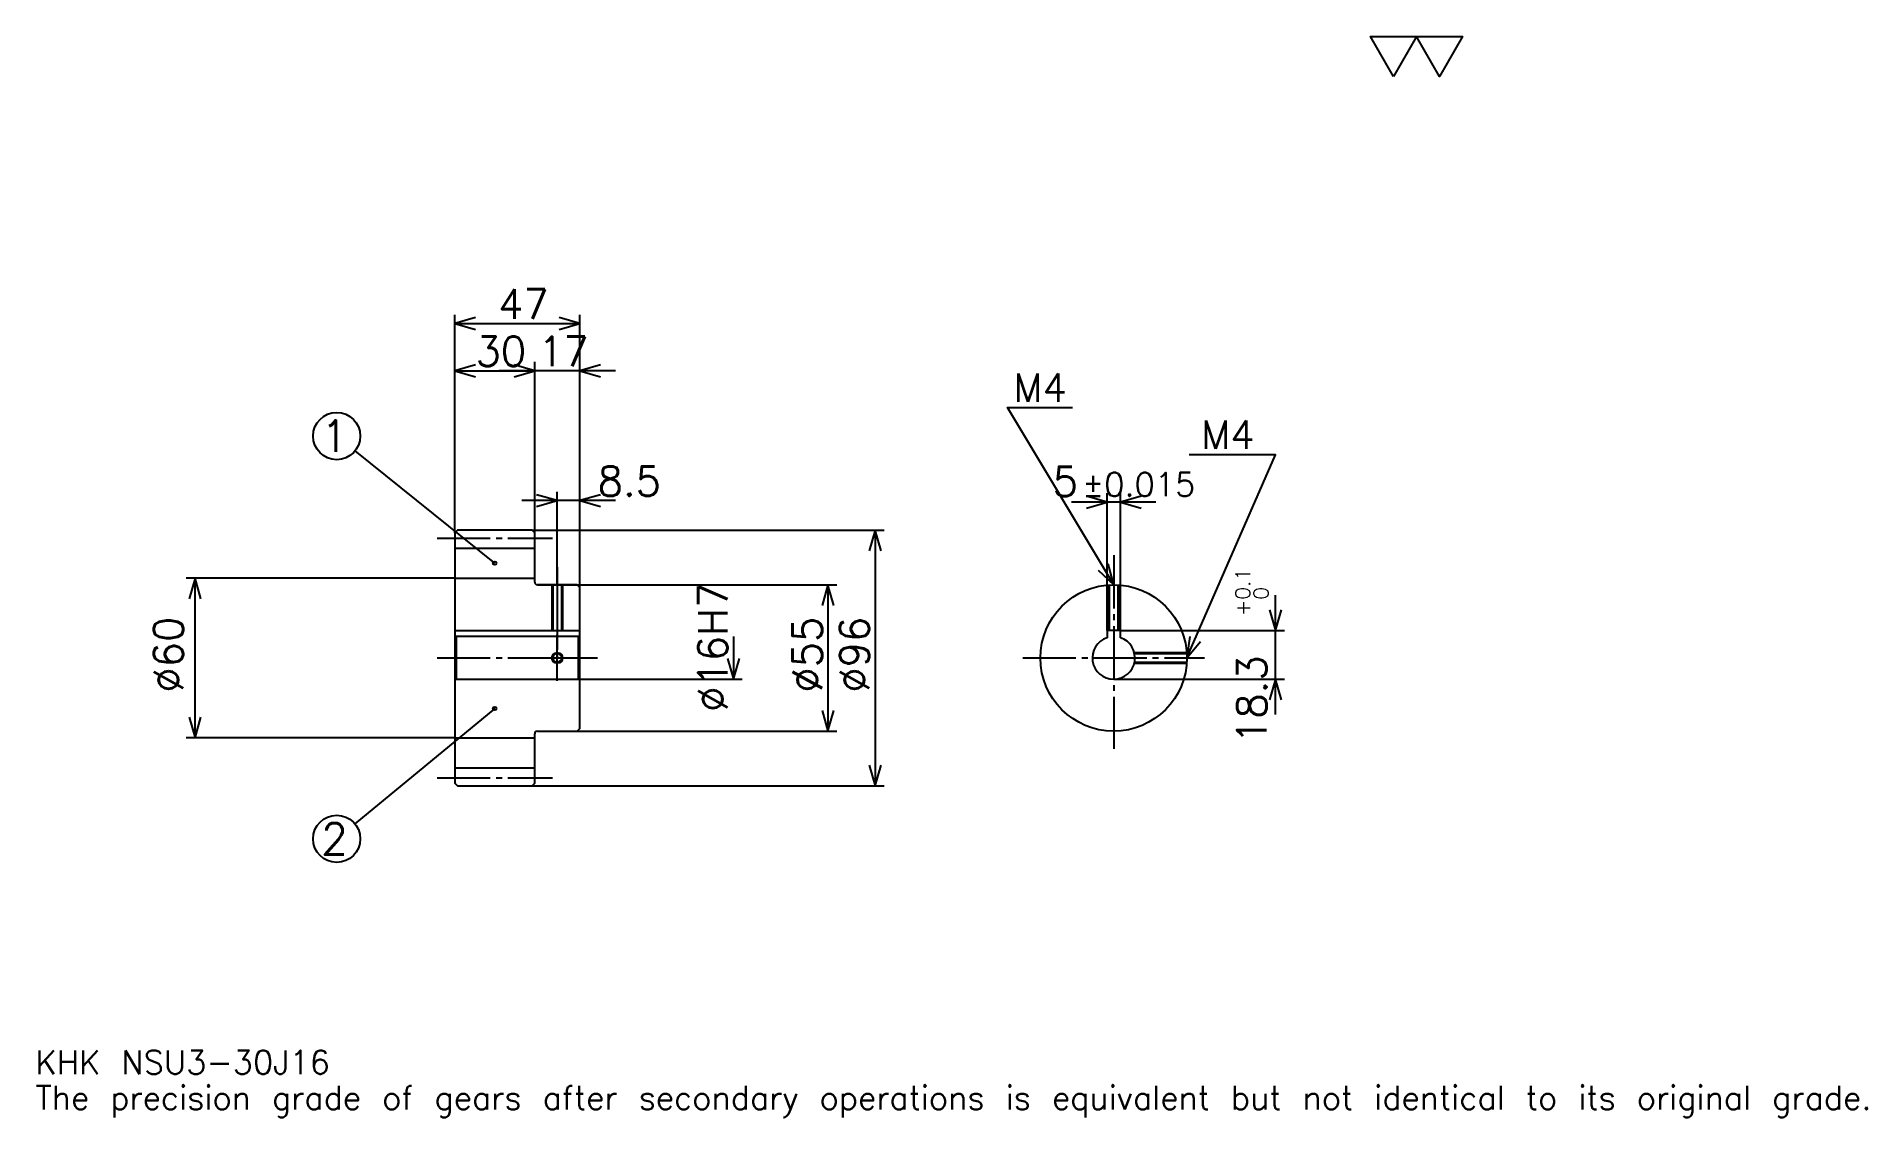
# Model space of a CAD drawing. Extents: x 23 to 710, y 8 to 414.
import ezdxf

# ---------------------------------------------------------------- set-up
doc = ezdxf.new("R2010")
doc.units = 0
doc.linetypes.add('DASHDOT', pattern=[26.608695, 19.956522, -2.217391, 2.217391, -2.217391])
doc.layers.get('0').update_dxf_attribs({"linetype": 'CONTINUOUS'})
doc.layers.add('DASHDOT', color=6, linetype='DASHDOT')
doc.styles.add('KANJI', font='TXT', dxfattribs={"bigfont": 'BIGFONT'})

msp = doc.modelspace()

# ---------------------------------------------------------------- linework, layer by layer
at = {"color": 5}
for p, q in [((179.608688, 228.717392), (179.608688, 309.652161)), ((226.608688, 228.717392), (226.608688, 309.652161)), ((179.608688, 306.32608), (226.608688, 306.32608)), ((209.608688, 228.717392), (209.608688, 291.913055)), ((179.608688, 288.586975), (209.608688, 288.586975)), ((239.91304, 288.586975), (196.304337, 288.586975)), ((194.608688, 216.342392), (142.172913, 258.50708)), ((218.108688, 228.717392), (218.108688, 243.130432)), ((424.565216, 191.017395), (424.565216, 242.58696)), ((429.565216, 191.017395), (429.565216, 242.58696)), ((239.91304, 239.804352), (204.804337, 239.804352)), ((442.869568, 239.260864), (411.260864, 239.260864)), ((179.608688, 227.717392), (179.608688, 228.717392)), ((208.608688, 228.717392), (226.608688, 228.717392)), ((209.608688, 227.717392), (209.608688, 228.717392)), ((218.108688, 208.217392), (218.108688, 228.717392)), ((218.108688, 208.217392), (218.108688, 228.717392)), ((226.608688, 228.717392), (340.804321, 228.717392)), ((226.608688, 207.217392), (226.608688, 228.717392)), ((337.478271, 228.717392), (337.478271, 132.717392)), ((179.608688, 210.717392), (78.717384, 210.717392)), ((82.043472, 150.717392), (82.043472, 210.717392)), ((210.608688, 208.217392), (226.608688, 208.217392)), ((226.608688, 208.217392), (323.065186, 208.217392)), ((319.739136, 208.217392), (319.739136, 153.217392)), ((487.826111, 159.41304), (487.826111, 204.321747)), ((284.260864, 188.717392), (284.260864, 172.717392)), ((429.565216, 191.017395), (491.152161, 191.017395)), ((226.608688, 172.717392), (287.586945, 172.717392)), ((427.065216, 172.717392), (491.152161, 172.717392)), ((194.608688, 161.717392), (142.103409, 118.41304)), ((210.608688, 153.217392), (226.608688, 153.217392)), ((226.608688, 153.217392), (323.065186, 153.217392)), ((179.608688, 150.717392), (78.717384, 150.717392)), ((208.608688, 132.717392), (226.608688, 132.717392)), ((226.608688, 132.717392), (340.804321, 132.717392))]:
    msp.add_line(p, q, dxfattribs=at)
at = {"color": 4}
for p, q in [((179.608688, 221.967392), (209.608688, 221.967392)), ((179.608688, 210.717392), (209.608688, 210.717392)), ((179.608688, 191.017395), (226.608688, 191.017395)), ((180.108688, 188.717392), (180.108688, 172.717392)), ((226.108688, 188.717392), (226.608688, 189.217392)), ((226.108688, 172.717392), (226.608688, 172.217392)), ((179.608688, 150.717392), (209.608688, 150.717392)), ((179.608688, 139.467392), (209.608688, 139.467392))]:
    msp.add_line(p, q, dxfattribs=at)
at = {"color": 7}
msp.add_lwpolyline([(532.173889, 399.130432), (523.526062, 414.119995), (558.117371, 414.119995), (549.469543, 399.130432), (540.821716, 414.119995), (532.173889, 399.130432)], dxfattribs=at)
at = {"color": 5}
for points in [[(187.369553, 308.543488), (179.608688, 306.32608), (187.369553, 304.108704)], [(218.847824, 304.108704), (226.608688, 306.32608), (218.847824, 308.543488)], [(187.369553, 290.804352), (179.608688, 288.586975), (187.369553, 286.369568)], [(201.847824, 286.369568), (209.608688, 288.586975), (201.847824, 290.804352)], [(201.847824, 286.369568), (209.608688, 288.586975), (201.847824, 290.804352)], [(234.369553, 290.804352), (226.608688, 288.586975), (234.369553, 286.369568)], [(427.065216, 208.217392), (387.152161, 274.739136), (411.543457, 274.739136)], [(454.565186, 180.717392), (487.82605, 257), (455.452148, 257)], [(210.347824, 237.58696), (218.108688, 239.804352), (210.347824, 242.021744)], [(234.369553, 242.021744), (226.608688, 239.804352), (234.369553, 237.58696)], [(416.804352, 237.043472), (424.565216, 239.260864), (416.804352, 241.478256)], [(437.326111, 241.478256), (429.565216, 239.260864), (437.326111, 237.043472)], [(339.695648, 220.956528), (337.478271, 228.717392), (335.260864, 220.956528)], [(421.170898, 213.731445), (427.065216, 208.217392), (424.973694, 216.013123)], [(84.260864, 202.956528), (82.043472, 210.717392), (79.82608, 202.956528)], [(321.956512, 200.456528), (319.739136, 208.217392), (317.521729, 200.456528)], [(485.608704, 198.778259), (487.826111, 191.017395), (490.043457, 198.778259)], [(455.634521, 188.717682), (454.565186, 180.717392), (459.699646, 186.945175)], [(282.043457, 180.478256), (284.260864, 172.717392), (286.478271, 180.478256)], [(490.043457, 164.956528), (487.826111, 172.717392), (485.608704, 164.956528)], [(79.82608, 158.478256), (82.043472, 150.717392), (84.260864, 158.478256)], [(317.521729, 160.978256), (319.739136, 153.217392), (321.956512, 160.978256)], [(335.260864, 140.478256), (337.478271, 132.717392), (339.695648, 140.478256)]]:
    msp.add_lwpolyline(points, dxfattribs=at)
at = {"color": 4}
for points in [[(209.608688, 209.217392), (209.608688, 227.717392), (208.608688, 228.717392), (180.608688, 228.717392), (179.608688, 227.717392), (179.608688, 172.217392)], [(210.608688, 153.217392), (225.608688, 153.217392), (226.608688, 154.217392), (226.608688, 207.217392), (225.608688, 208.217392), (210.608688, 208.217392)], [(216.108688, 208.217392), (216.108688, 191.017395)], [(216.488693, 208.217392), (216.488693, 191.017395)], [(219.728683, 208.217392), (219.728683, 191.017395)], [(220.108688, 208.217392), (220.108688, 191.017395)], [(425.065216, 191.017395), (425.065216, 208.144562)], [(425.445221, 191.017395), (425.445221, 208.169632)], [(428.685211, 191.017395), (428.685211, 208.169632)], [(429.065216, 191.017395), (429.065216, 208.144562)], [(179.608688, 172.217392), (180.108688, 172.717392), (226.108688, 172.717392), (226.108688, 188.717392), (180.108688, 188.717392), (179.608688, 189.217392)], [(429.565216, 188.316727), (429.565216, 191.017395), (424.565216, 191.017395), (424.565216, 188.316727)], [(434.811188, 182.717392), (454.492371, 182.717392)], [(434.899475, 182.337387), (454.517456, 182.337387)], [(434.899475, 179.097397), (454.517456, 179.097397)], [(179.608688, 172.217392), (179.608688, 133.717392), (180.608688, 132.717392), (208.608688, 132.717392), (209.608688, 133.717392), (209.608688, 152.217392)], [(434.811188, 178.717392), (454.492371, 178.717392)]]:
    msp.add_lwpolyline(points, dxfattribs=at)
at = {"color": 5}
for centre, radius in [((135.260864, 264.065216), 8.869565), ((194.608688, 216.342392), 0.665217), ((194.608688, 161.717392), 0.665217), ((135.260864, 112.769569), 8.869565)]:
    msp.add_circle(centre, radius, dxfattribs=at)
at = {"color": 4}
for centre, radius in [((427.065216, 180.717392), 27.5), ((218.108688, 180.717392), 1.62)]:
    msp.add_circle(centre, radius, dxfattribs=at)
at = {"color": 7}
msp.add_circle((218.108688, 180.717392), 2, dxfattribs=at)
at = {"color": 4}
for centre, radius, start, end in [((210.608688, 209.217392), 1, 180, 270), ((427.065216, 180.717392), 8, 108.209957329, 71.790042671), ((210.608688, 152.217392), 1, 90, 180)]:
    msp.add_arc(centre, radius, start, end, dxfattribs=at)
at = {"layer": 'DASHDOT', "color": 7}
for p, q in [((172.956512, 225.717392), (216.260864, 225.717392)), ((427.065216, 219.304352), (427.065216, 146.565216)), ((218.108688, 208.217392), (218.108688, 180.717392)), ((172.956512, 180.717392), (233.260864, 180.717392)), ((392.913025, 180.717392), (461.217407, 180.717392)), ((172.956512, 135.717392), (216.260864, 135.717392))]:
    msp.add_line(p, q, dxfattribs=at)
for points in [[(218.108688, 214.869568), (218.108688, 184.365219)], [(218.108688, 172.065216), (218.108688, 189.369568)], [(209.456512, 180.717392), (226.760864, 180.717392)]]:
    msp.add_lwpolyline(points, dxfattribs=at)

# ---------------------------------------------------------------- texts
at = {"color": 7, "style": 'KANJI'}
for s, height, p in [('47', 11.086957, (195.902161, 308.100006)), ('30', 11.086957, (187.402161, 290.36087)), ('17', 11.086957, (210.902161, 290.36087)), ('M4', 10.643479, (389.369568, 276.956512)), ('1', 11.826087, (129.347809, 258.152161)), ('M4', 10.643479, (459.886963, 259.217407)), ('8.5', 11.086957, (233.260864, 241.578262)), ('5', 11.086957, (404.179565, 241.478256)), ('%%p0.015', 8.869565, (415.154266, 241.478256)), ('2', 11.826087, (129.347809, 106.856529)), ('KHK NSU3-30J16', 8.869565, (22.173914, 24.391304)), ('The precision grade of gears after secondary operations is equivalent but not identical to its original grade.', 8.869565, (22.173914, 11.086957))]:
    msp.add_text(s, height=height, dxfattribs=at).set_placement(p)
for s, height, p in [('%%c16H7', 11.086957, (282.043457, 160.483704)), ('0.1', 5.543478, (478.291321, 202.621933)), ('0', 5.543478, (485.165222, 202.621933)), ('+', 5.543478, (478.291321, 196.413239)), ('%%c60', 11.086957, (77.608688, 167.690216)), ('%%c55', 11.086957, (317.521729, 167.690216)), ('%%c96', 11.086957, (335.260864, 167.690216)), ('18.3', 11.086957, (484.5, 148.4245))]:
    msp.add_text(s, height=height, rotation=90, dxfattribs=at).set_placement(p)

doc.saveas('drawing.dxf')
